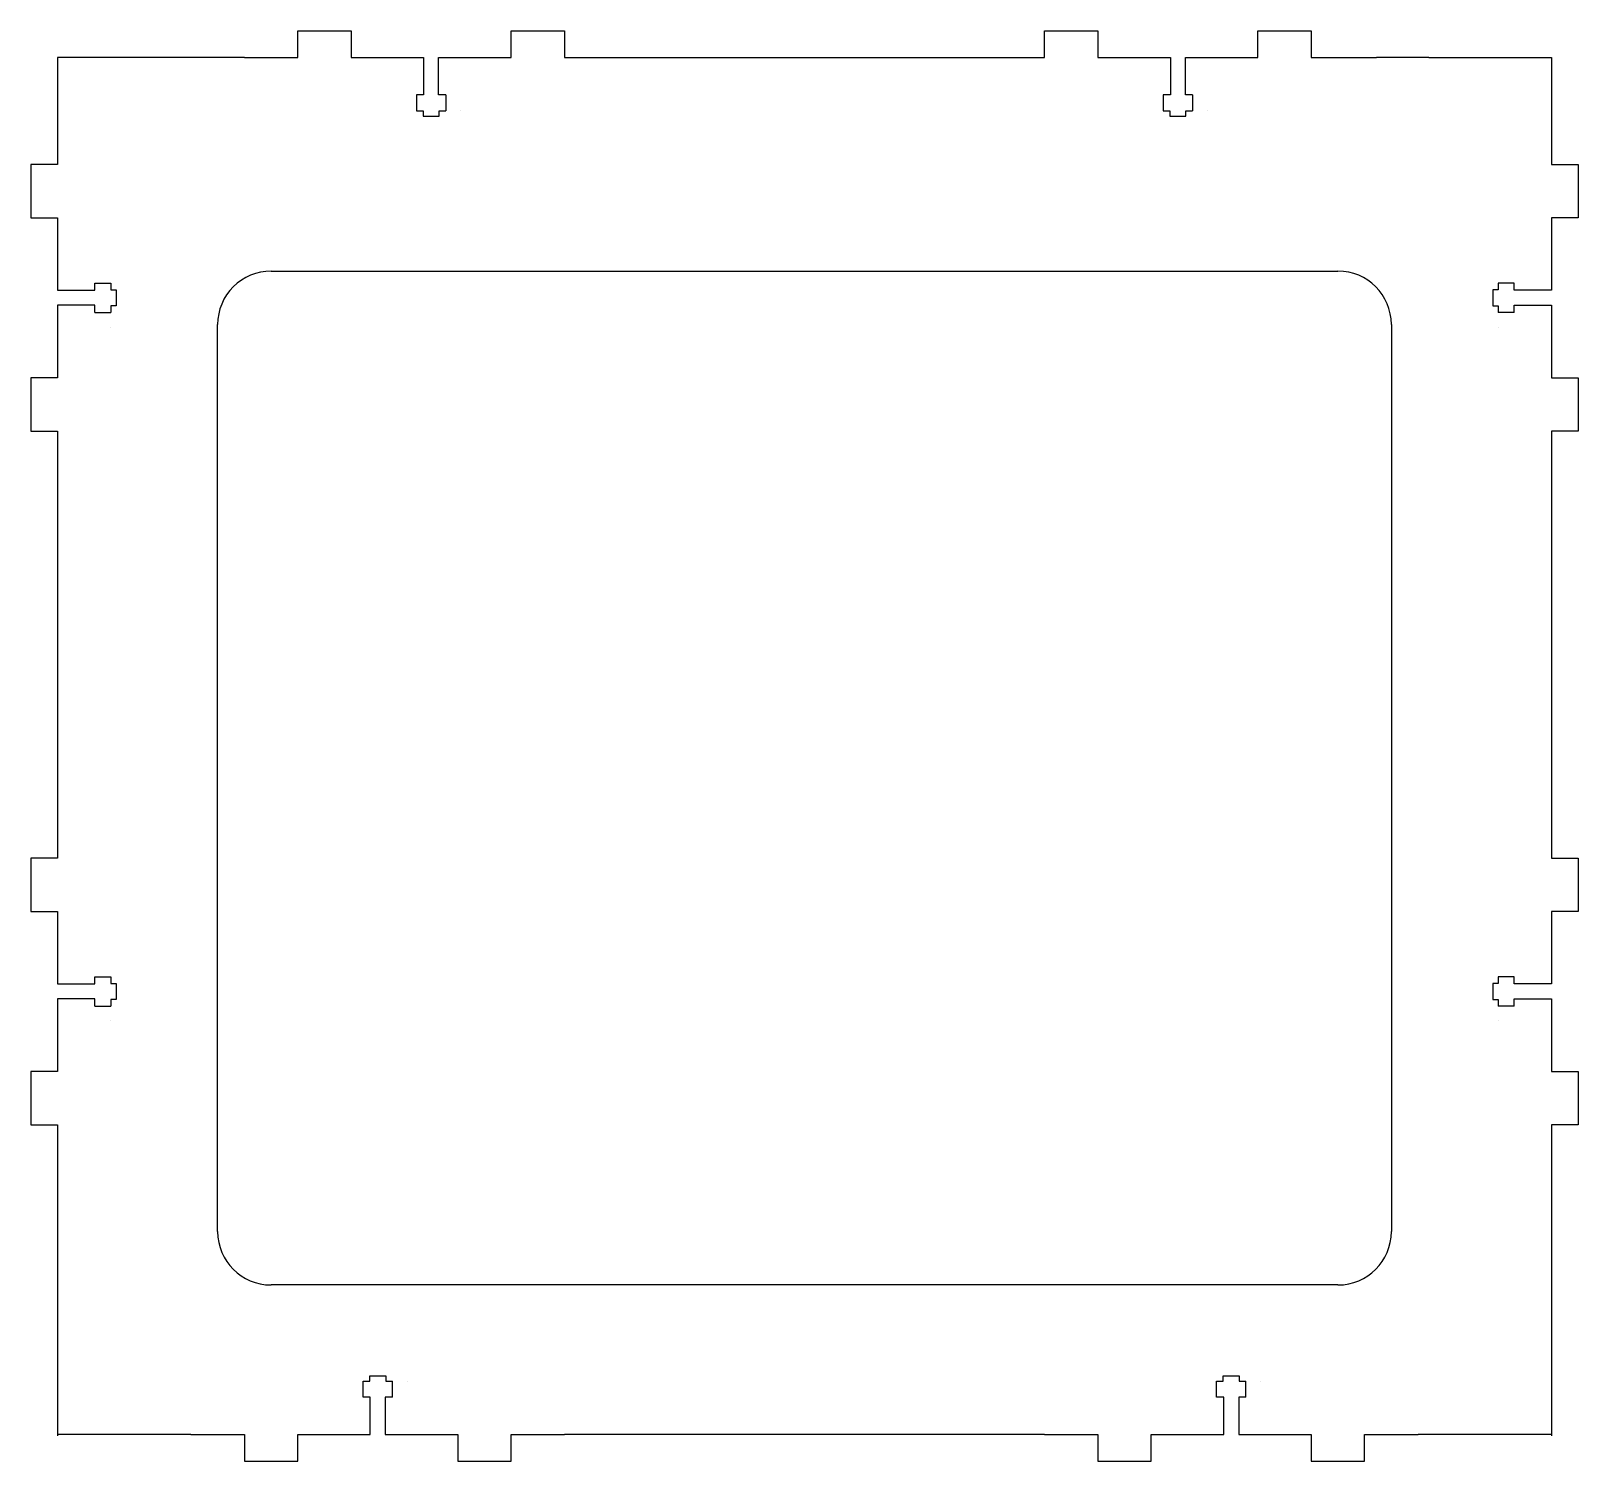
# Model space of a CAD drawing. Header units: millimetres. Extents: x -5 to 285, y -263 to 5.
import ezdxf

# ---------------------------------------------------------------- set-up
doc = ezdxf.new("R2010")
doc.units = ezdxf.units.MM
doc.layers.get('0').update_dxf_attribs({"linetype": 'CONTINUOUS', "lineweight": 25, "true_color": 0x000000})

# ---------------------------------------------------------------- blocks, each defined once
blk = doc.blocks.new('tgrips')
for p, q in [((10, 5), (20, 5)), ((10, 0), (10, 5)), ((20, 5), (20, 0)), ((50, 5), (60, 5)), ((50, 0), (50, 5)), ((60, 5), (60, 0)), ((0, 0), (10, 0)), ((20, 0), (33.58, 0)), ((33.58, 0), (33.58, -7)), ((36.4, -7), (36.4, 0)), ((36.4, 0), (50, 0)), ((60, 0), (70, 0)), ((70, 0), (70, 0)), ((32.25, -7), (32.25, -10)), ((33.58, -7), (32.25, -7)), ((37.75, -7), (36.4, -7)), ((37.75, -7), (37.75, -10)), ((32.25, -10), (33.5, -10)), ((33.5, -10), (33.5, -11)), ((33.5, -11), (36.5, -11)), ((36.5, -10), (37.75, -10)), ((36.5, -11), (36.5, -10)), ((40.5, -10), (40.5, -10))]:
    blk.add_line(p, q)

msp = doc.modelspace()

# ---------------------------------------------------------------- linework, layer by layer
for p, q in [((0, 0), (0, -10)), ((23, 0), (0, 0)), ((35, 0), (23, 0)), ((105, 0), (175, 0)), ((245, 0), (247.25, 0)), ((257, 0), (247.25, 0)), ((257, 0), (280, 0)), ((280, 0), (280, -10)), ((280, -12), (280, -20)), ((40, -40), (240, -40)), ((30, -220), (30, -50)), ((250, -50), (250, -220)), ((0, -80), (0, -140)), ((280, -80), (280, -140)), ((0, -210), (0, -258.25)), ((280, -210), (280, -258.25)), ((240, -230), (40, -230)), ((25, -258), (0, -258)), ((35, -258), (35, -258)), ((185, -258), (95, -258)), ((280, -258), (255, -258))]:
    msp.add_line(p, q)
for centre, start, end in [((40, -50), 90, 180.0001), ((240, -50), 0, 90), ((40, -220), 180, 270), ((240, -220), 270, 0)]:
    msp.add_arc(centre, 10, start, end)

# ---------------------------------------------------------------- block references
for p in [(35, 0), (175, 0)]:
    msp.add_blockref('tgrips', p)
at = {"yscale": -1, "rotation": 270}
for p in [(0, -10), (0, -140)]:
    msp.add_blockref('tgrips', p, dxfattribs=at)
at = {"rotation": 270}
for p in [(280, -10), (280, -140)]:
    msp.add_blockref('tgrips', p, dxfattribs=at)
at = {"yscale": -1}
for p in [(25, -258), (185, -258)]:
    msp.add_blockref('tgrips', p, dxfattribs=at)

doc.saveas('drawing.dxf')
